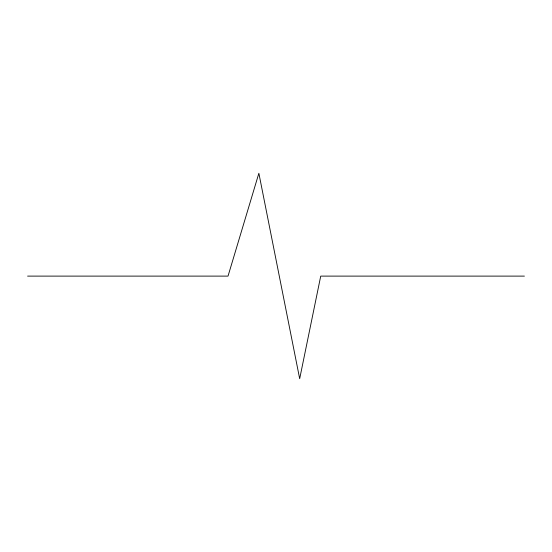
<?xml version="1.0" encoding="UTF-8"?>
<svg xmlns="http://www.w3.org/2000/svg" width="552" height="552" viewBox="0 0 552 552"><rect width="100%" height="100%" fill="white"/><g stroke="black" fill="none" stroke-linecap="round" stroke-linejoin="round"><path stroke-width="0.83" d="M27.6 276.11L228.024 276.11L258.867 173.266L299.681 378.734L320.726 276.11L524.4 276.11"/></g></svg>
